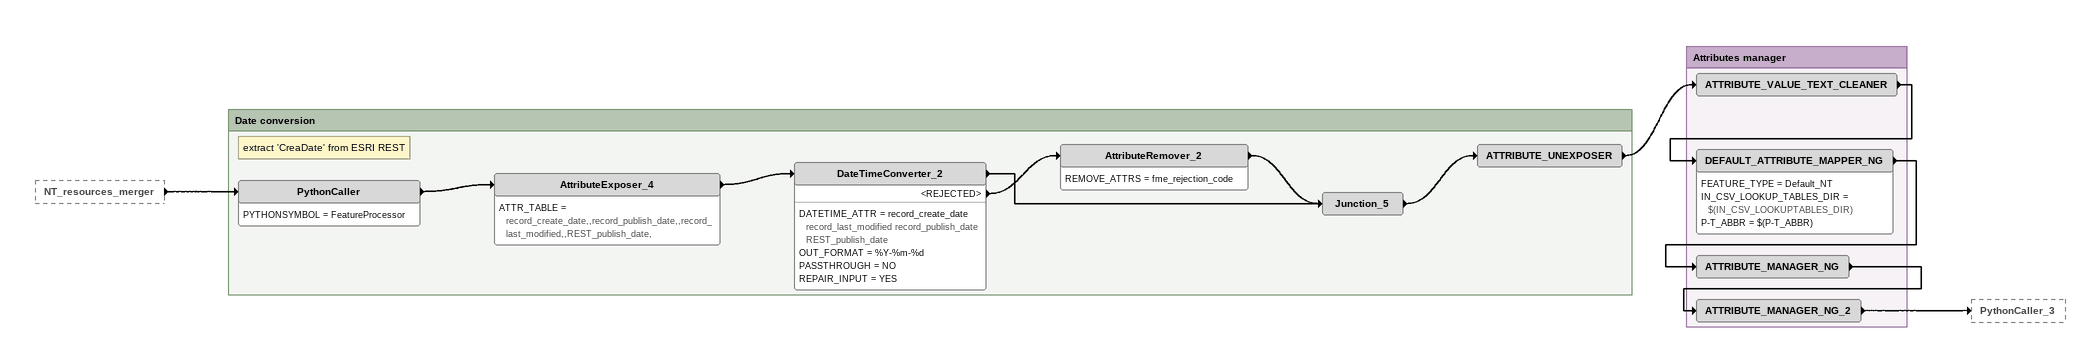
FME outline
NT_resources_merger [outside]
    -> PythonCaller

Bookmark: Date conversion
Note: extract 'CreaDate' from ESRI REST
PythonCaller
    PYTHONSYMBOL = FeatureProcessor
    -> AttributeExposer_4
AttributeExposer_4
    ATTR_TABLE = record_create_date,,record_publish_date,,record_last_modified,,REST_publish_date,
    -> DateTimeConverter_2
DateTimeConverter_2
    DATETIME_ATTR = record_create_date record_last_modified record_publish_date REST_publish_date
    OUT_FORMAT = %Y-%m-%d
    PASSTHROUGH = NO
    REPAIR_INPUT = YES
    -> Junction_5
    <REJECTED> -> AttributeRemover_2
AttributeRemover_2
    REMOVE_ATTRS = fme_rejection_code
    -> Junction_5
Junction_5
    -> ATTRIBUTE_UNEXPOSER
ATTRIBUTE_UNEXPOSER
    -> ATTRIBUTE_VALUE_TEXT_CLEANER

Bookmark: Attributes manager
ATTRIBUTE_VALUE_TEXT_CLEANER
    -> DEFAULT_ATTRIBUTE_MAPPER_NG
DEFAULT_ATTRIBUTE_MAPPER_NG
    FEATURE_TYPE = Default_NT
    IN_CSV_LOOKUP_TABLES_DIR = $(IN_CSV_LOOKUPTABLES_DIR)
    P-T_ABBR = $(P-T_ABBR)
    -> ATTRIBUTE_MANAGER_NG
ATTRIBUTE_MANAGER_NG
    -> ATTRIBUTE_MANAGER_NG_2
ATTRIBUTE_MANAGER_NG_2
    -> PythonCaller_3
